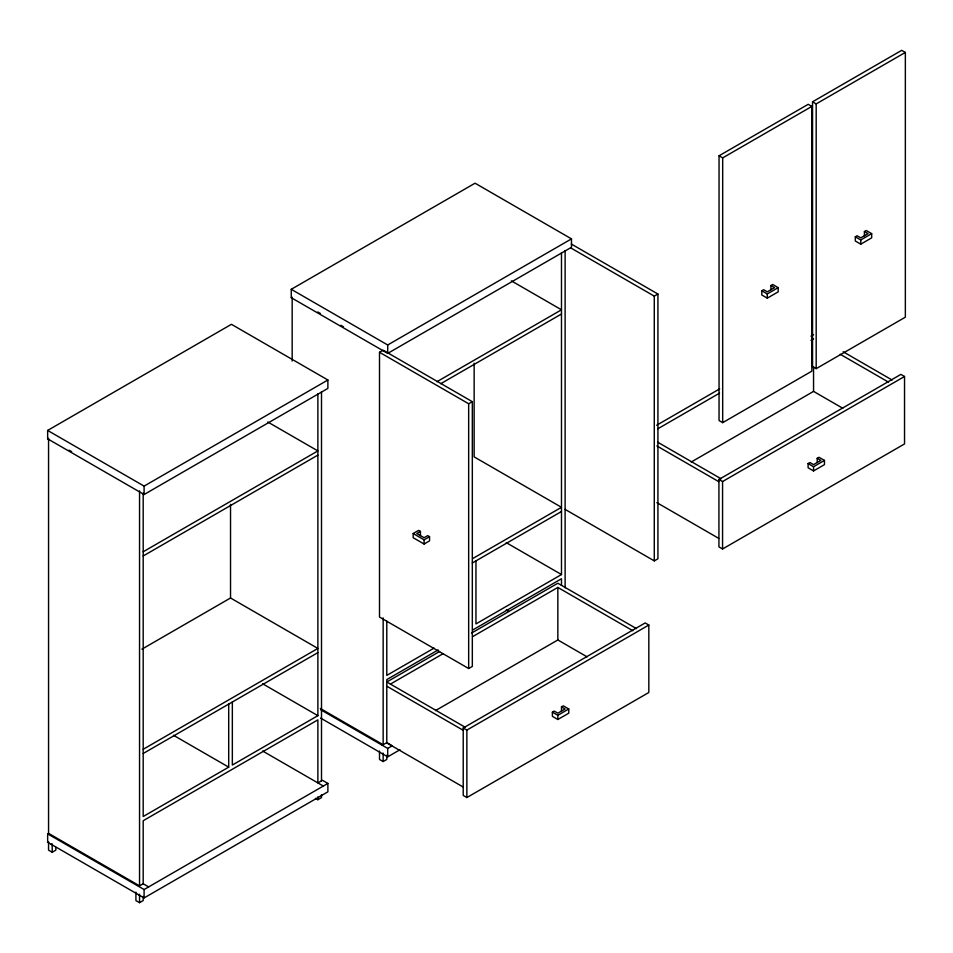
<?xml version="1.0" encoding="UTF-8"?>
<svg xmlns="http://www.w3.org/2000/svg" width="953" height="953" viewBox="0 0 953 953"><rect width="100%" height="100%" fill="white"/><g stroke="black" fill="none" stroke-linecap="round" stroke-linejoin="round"><path stroke-width="1.43" d="M291.261 289.307L475.047 183.202L571.49 238.881L571.49 247.28L387.704 353.396L291.261 297.705L291.261 289.307L387.704 344.986L571.49 238.881M47.65 430.434L231.436 324.318L327.88 379.997L327.88 388.407L144.094 494.512L47.65 438.833L47.65 430.434L144.094 486.113L327.88 379.997M291.261 297.705L292.166 297.181L292.166 361.044M47.65 438.833L48.555 438.309L48.555 833.339L139.543 885.861L139.543 490.843M719.05 155.792L808.204 104.306L811.849 106.414L811.849 371.158L722.684 422.644L719.05 420.535L719.05 155.792L722.684 157.888L811.849 106.414M812.552 101.804L901.705 50.33L905.35 52.427L905.35 317.182L816.185 368.656L812.552 366.56L812.552 101.804L816.185 103.913L905.35 52.427M379.508 352.288L383.154 350.192L472.319 401.666L472.319 666.421L468.673 668.518L379.508 617.044L379.508 352.288L468.673 403.774L472.319 401.666M436.891 381.724L561.484 309.796L511.392 280.873M143.188 551.775L317.873 450.912L267.781 422M440.739 383.702L561.484 314.002M143.188 555.98L317.873 455.117M570.585 247.804L654.282 296.133L657.927 294.036L657.927 558.78L654.282 560.888L565.117 509.402M770.906 285.543L772.728 284.482L778.184 287.639L778.184 291.844L767.272 298.146L761.804 294.989L761.804 290.796L763.627 289.736L767.272 291.844L774.551 287.639L770.906 285.543L770.906 289.736M864.407 231.555L866.229 230.507L871.685 233.652L871.685 237.857L860.773 244.159L855.306 241.014L855.306 236.809L857.128 235.76L860.773 237.857L868.052 233.652L864.407 231.555L864.407 235.76M141.902 649.172L230.531 597.996L317.873 648.433L143.188 749.284M761.804 290.796L767.272 293.941L778.184 287.639M855.306 236.809L860.773 239.965L871.685 233.652M420.452 531.417L416.818 533.525L424.097 537.718L427.73 535.622L429.553 536.67L429.553 540.875L424.097 544.032L413.173 537.718L413.173 533.525L418.641 530.368L420.452 531.417L420.452 535.622M413.173 533.525L424.097 539.827L429.553 536.67M656.653 425.252L719.67 388.872M810.979 336.159L813.552 334.67M657.737 428.838L719.551 393.148M810.979 340.352L813.552 338.875M472.855 558.47L561.484 507.306L474.141 456.88L474.141 363.2M472.319 562.985L561.484 511.511M143.188 753.489L317.873 652.626M691.211 462.026L813.552 391.397L842.786 408.277M148.644 886.909L143.188 883.765L143.188 820.724L317.873 719.872L317.873 782.901L322.424 780.281L327.88 783.426L327.88 791.836L144.094 897.94L47.65 842.261L47.65 833.863L48.555 833.339M47.65 842.261L48.555 841.737L48.555 850.147L52.201 852.244L55.834 850.147L55.834 847.336M51.295 844.37L52.201 843.834L52.201 852.244M718.931 479.442L900.895 374.386L904.54 376.483L904.54 443.931L722.565 548.988L718.931 546.891L718.931 479.442L722.565 481.539L904.54 376.483M434.02 648.135L386.787 675.403L386.787 621.153M561.484 252.616L561.484 574.54L475.952 623.917L475.952 560.888M228.708 704.112L228.708 767.141L143.188 816.518L143.188 493.13M317.873 393.744L317.873 715.667L232.341 765.045L232.341 702.004M438.177 649.934L386.787 679.596L386.787 742.637L392.255 745.794L387.704 748.415L320.732 709.747M472.855 629.921L561.484 578.745L561.484 585.333M439.524 651.542L386.787 681.991L465.409 727.377M471.675 632.983L557.839 583.236L636.461 628.623M390.432 684.087L443.228 653.603M472.855 636.509L557.839 587.429L632.828 630.719M817.197 458.322L819.008 457.273L824.476 460.418L824.476 464.623L813.552 470.925L808.096 467.78L808.096 463.575L809.919 462.527L813.552 464.623L820.831 460.418L817.197 458.322L817.197 462.527M808.096 463.575L813.552 466.732L824.476 460.418M435.509 710.593L557.839 639.963L587.072 656.843M382.248 745.258L386.787 742.637M138.638 886.385L143.188 883.765M47.65 833.863L144.094 889.542L327.88 783.426M382.248 753.668L383.154 753.144L383.154 761.542L386.787 759.446L386.787 755.241M138.638 894.796L139.543 894.271L139.543 902.67L135.91 900.573L135.91 892.163M320.649 718.109L387.704 756.825L399.962 749.749M139.543 902.67L143.188 900.573L143.188 896.368M315.443 798.316L317.873 799.71L321.506 797.613L321.506 794.814M463.218 727.997L645.181 622.94L648.826 625.049L648.826 692.497L466.863 797.554L463.218 795.445L463.218 727.997L466.863 730.105L648.826 625.049M561.484 706.888L563.306 705.839L568.762 708.984L568.762 713.189L557.839 719.491L552.383 716.334L552.383 712.141L554.205 711.081L557.839 713.189L565.117 708.984L561.484 706.888L561.484 711.081M552.383 712.141L557.839 715.286L568.762 708.984M843.179 351.764L892.103 380.021M840.248 354.278L888.541 382.165M571.312 244.028L657.927 294.036M657.582 442.132L721.123 478.811M656.891 445.933L718.705 481.622M656.891 502.66L718.705 538.35M317.802 311.976L320.363 313.466M340.864 325.295L343.425 326.784M506.246 542.65L561.484 574.54M506.329 609.944L508.902 611.433M69.069 450.15L71.63 451.627M386.787 686.184L463.051 730.212M387.013 743.054L462.991 786.916M320.363 708.484L383.154 744.734L383.154 617.889M262.635 683.777L317.873 715.667M383.154 761.542L379.508 759.446L379.508 751.047M262.635 751.012L323.329 786.058M173.47 735.263L228.708 767.141M860.773 239.965L860.773 244.159M816.185 103.913L816.185 368.656M813.552 366.595L813.552 391.397M813.552 466.732L813.552 470.925M767.272 293.941L767.272 298.146M722.684 157.888L722.684 422.644M722.565 481.539L722.565 548.988M654.282 296.133L654.282 560.888M565.117 250.603L565.117 587.87M557.839 587.429L557.839 639.963M557.839 715.286L557.839 719.491M468.673 403.774L468.673 668.518M466.863 730.105L466.863 797.554M424.097 539.827L424.097 544.032M387.704 344.986L387.704 353.396M387.704 748.415L387.704 756.825M321.506 391.719L321.506 780.805M317.873 796.911L317.873 799.71M230.531 504.316L230.531 597.996M144.094 486.113L144.094 494.512M144.094 889.542L144.094 897.94"/></g></svg>
